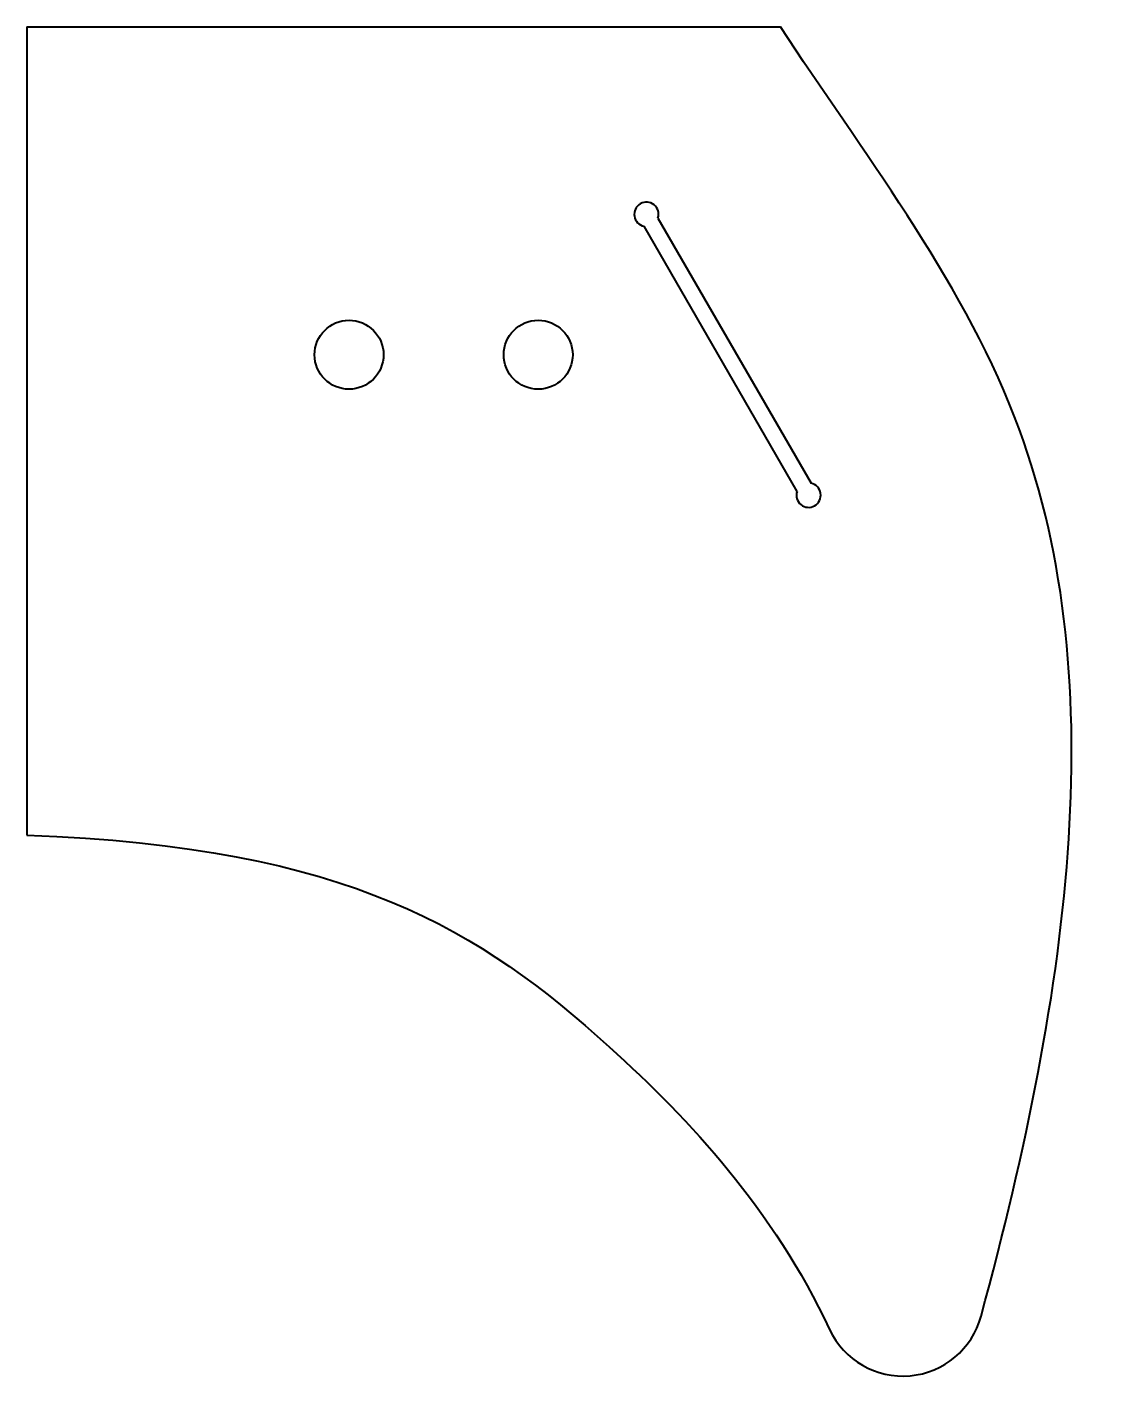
# Model space of a CAD drawing. Header units: millimetres. Extents: x 10 to 144, y -67 to 99.
import ezdxf

# ---------------------------------------------------------------- set-up
doc = ezdxf.new("R2010")
doc.units = ezdxf.units.MM
doc.layers.add('Visible', color=7, linetype='Continuous', lineweight=40)

msp = doc.modelspace()

# ---------------------------------------------------------------- linework, layer by layer
at = {"layer": 'Visible'}
for p, q in [((10, 99.48), (102.94, 99.48)), ((10, 99.48), (10, -0.17)), ((86.08, 74.92), (104.96, 42.21)), ((87.81, 75.92), (106.7, 43.21))]:
    msp.add_line(p, q, dxfattribs=at)
for centre in [(49.72, 59.06), (73.05, 59.06)]:
    msp.add_circle(centre, 4.25, dxfattribs=at)
for centre, radius, start, end in [((86.39, 76.38), 1.5, 341.8103, 258.1897), ((106.39, 41.74), 1.5, 161.8103, 78.1897), ((118.02, -56.88), 10, 205.2544, 344.8347)]:
    msp.add_arc(centre, radius, start, end, dxfattribs=at)
for points, knots in [([(127.67, -59.49), (138.73, -18.69), (147.01, 41.1), (112.86, 84.21), (102.94, 99.48)], [0.0617856, 0.0617856, 0.0617856, 0.0617856, 0.2934663, 0.4215128, 0.4215128, 0.4215128, 0.4215128]), ([(10, -0.17), (49.84, -1.62), (76.19, -18.54), (101.91, -46.16), (108.98, -61.14)], [0.0381473, 0.0381473, 0.0381473, 0.0381473, 0.5163117, 0.8207783, 0.8207783, 0.8207783, 0.8207783])]:
    msp.add_open_spline(points, degree=3, knots=knots, dxfattribs=at)

doc.saveas('drawing.dxf')
